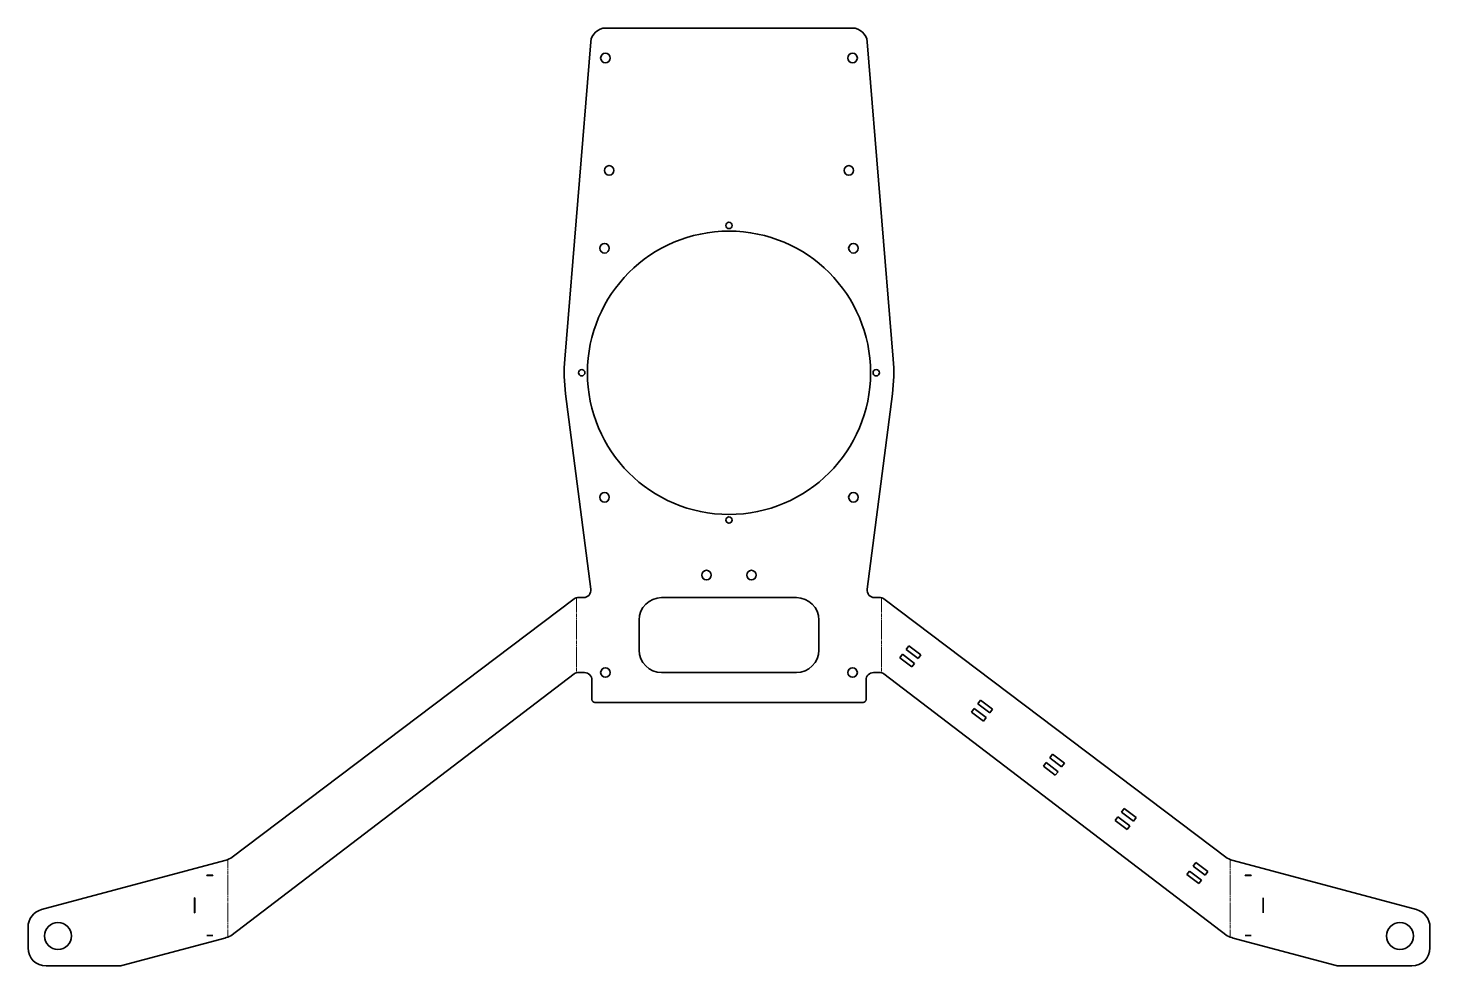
# Model space of a CAD drawing. Header units: millimetres. Extents: x 0 to 936, y 0 to 626.
import ezdxf

# ---------------------------------------------------------------- set-up
doc = ezdxf.new("R2010")
doc.units = ezdxf.units.MM
doc.linetypes.add('Chain', pattern=[13.68, 9.12, -1.14, 2.28, -1.14])
doc.layers.add('SIMUMAK Bend Centerline (ISO)', color=7, linetype='Chain', lineweight=9)
doc.layers.add('SIMUMAK Visible (ISO)', color=7, linetype='Continuous', lineweight=35)

# ---------------------------------------------------------------- blocks, each defined once
blk = doc.blocks.new('SIL-027-TRAS-01_Sheet_3_SIL-027-TRAS-01 (Desplegada)~2')
at = {"layer": 'SIMUMAK Bend Centerline (ISO)', "ltscale": 0.263158}
for p, q in [((-101.9, -67.3), (-101.9, -117.3)), ((101.9, -67.3), (101.9, -117.3)), ((-334.66, -241.93), (-334.66, -293.69)), ((334.66, -241.93), (334.66, -293.69))]:
    blk.add_line(p, q, dxfattribs=at)
at = {"layer": 'SIMUMAK Visible (ISO)'}
for p, q in [((-82.29, 312.88), (82.29, 312.88)), ((-109.63, 91.87), (-92.25, 303.69)), ((92.25, 303.69), (109.63, 91.87)), ((-92.23, -61.48), (-109.09, 68.75)), ((109.09, 68.75), (92.23, -61.48)), ((-103.32, -67.9), (-332.69, -241.01)), ((-100.47, -67.12), (-97.19, -67.12)), ((-45, -67.12), (45, -67.12)), ((97.19, -67.12), (100.47, -67.12)), ((103.32, -67.9), (332.69, -241.01)), ((-60, -102.12), (-60, -82.12)), ((60, -82.12), (60, -102.12)), ((118.31, -101.76), (120.12, -99.37)), ((126.29, -107.79), (118.31, -101.76)), ((120.12, -99.37), (128.1, -105.39)), ((114.1, -107.35), (115.9, -104.96)), ((122.08, -113.38), (114.1, -107.35)), ((115.9, -104.96), (123.89, -110.98)), ((123.89, -110.98), (122.08, -113.38)), ((128.1, -105.39), (126.29, -107.79)), ((-332.69, -292.77), (-103.32, -117.91)), ((-96.5, -117.12), (-100.47, -117.12)), ((45, -117.12), (-45, -117.12)), ((100.47, -117.12), (96.5, -117.12)), ((332.69, -292.77), (103.32, -117.91)), ((-91.5, -135.12), (-91.5, -122.12)), ((91.5, -122.12), (91.5, -135.12)), ((89.5, -137.12), (-89.5, -137.12)), ((166.2, -137.91), (168.01, -135.51)), ((174.19, -143.93), (166.2, -137.91)), ((168.01, -135.51), (175.99, -141.54)), ((161.99, -143.5), (163.79, -141.1)), ((169.97, -149.52), (161.99, -143.5)), ((163.79, -141.1), (171.78, -147.13)), ((171.78, -147.13), (169.97, -149.52)), ((175.99, -141.54), (174.19, -143.93)), ((209.88, -179.64), (211.69, -177.25)), ((211.69, -177.25), (219.67, -183.27)), ((214.09, -174.05), (215.9, -171.66)), ((222.08, -180.08), (214.09, -174.05)), ((215.9, -171.66), (223.88, -177.68)), ((223.88, -177.68), (222.08, -180.08)), ((217.86, -185.67), (209.88, -179.64)), ((219.67, -183.27), (217.86, -185.67)), ((257.77, -215.79), (259.58, -213.39)), ((259.58, -213.39), (267.56, -219.42)), ((261.99, -210.2), (263.79, -207.8)), ((269.97, -216.22), (261.99, -210.2)), ((263.79, -207.8), (271.77, -213.83)), ((271.77, -213.83), (269.97, -216.22)), ((265.75, -221.81), (257.77, -215.79)), ((267.56, -219.42), (265.75, -221.81)), ((-336.63, -242.52), (-459.08, -275.33)), ((336.63, -242.52), (459.08, -275.33)), ((-348.63, -252.52), (-348.63, -252.42)), ((-348.63, -252.42), (-344.63, -252.42)), ((-344.63, -252.52), (-348.63, -252.52)), ((-344.63, -252.42), (-344.63, -252.52)), ((305.66, -251.93), (307.47, -249.54)), ((313.64, -257.96), (305.66, -251.93)), ((307.47, -249.54), (315.45, -255.56)), ((309.88, -246.34), (311.68, -243.95)), ((317.86, -252.37), (309.88, -246.34)), ((311.68, -243.95), (319.67, -249.97)), ((319.67, -249.97), (317.86, -252.37)), ((344.63, -252.52), (344.63, -252.42)), ((344.63, -252.42), (348.63, -252.42)), ((348.63, -252.52), (344.63, -252.52)), ((348.63, -252.42), (348.63, -252.52)), ((315.45, -255.56), (313.64, -257.96)), ((-356.73, -277.52), (-356.73, -267.52)), ((-356.73, -267.52), (-356.63, -267.52)), ((-356.63, -267.52), (-356.63, -277.52)), ((356.63, -277.52), (356.63, -267.52)), ((356.63, -267.52), (356.73, -267.52)), ((356.73, -267.52), (356.73, -277.52)), ((-356.63, -277.52), (-356.73, -277.52)), ((356.73, -277.52), (356.63, -277.52)), ((-467.97, -286.92), (-467.97, -300.88)), ((467.97, -300.88), (467.97, -286.92)), ((-404.51, -312.47), (-336.63, -294.28)), ((-348.63, -292.62), (-348.63, -292.52)), ((-348.63, -292.52), (-344.63, -292.52)), ((-344.63, -292.62), (-348.63, -292.62)), ((-344.63, -292.52), (-344.63, -292.62)), ((404.51, -312.47), (336.63, -294.28)), ((344.63, -292.62), (344.63, -292.52)), ((344.63, -292.52), (348.63, -292.52)), ((348.63, -292.62), (344.63, -292.62)), ((348.63, -292.52), (348.63, -292.62)), ((-455.97, -312.88), (-407.61, -312.88)), ((407.61, -312.88), (455.97, -312.88))]:
    blk.add_line(p, q, dxfattribs=at)
for centre, radius in [((-82.5, 292.88), 3.2), ((82.5, 292.88), 3.2), ((-80, 217.88), 3.2), ((80, 217.88), 3.2), ((0, 181.16), 2.1), ((0, 82.88), 94.5), ((-83.09, 165.96), 3.2), ((83.09, 165.96), 3.2), ((-98.29, 82.88), 2.1), ((98.29, 82.88), 2.1), ((-83.09, -0.21), 3.2), ((83.09, -0.21), 3.2), ((0, -15.41), 2.1), ((-15, -52.12), 3.2), ((15, -52.12), 3.2), ((-82.5, -117.12), 3.2), ((82.5, -117.12), 3.2), ((-447.97, -292.88), 9.05), ((447.97, -292.88), 9.05)]:
    blk.add_circle(centre, radius, dxfattribs=at)
at = {"layer": 'SIMUMAK Visible (ISO)', "extrusion": (0, 0, -1)}
for centre, radius, start, end in [((82.29, 302.88), 10, 4.69014, 90), ((-82.29, 302.88), 10, 90, 175.30986), ((0, 82.88), 110, 352.62395, 4.69014), ((0, 82.88), 110, 175.30986, 187.37605), ((89.5, -135.12), 2, 270, 0), ((-89.5, -135.12), 2, 180, 270), ((455.97, -286.92), 12, 0, 75), ((-455.97, -286.92), 12, 105, 180), ((455.97, -300.88), 12, 270, 0), ((-455.97, -300.88), 12, 180, 270), ((407.61, -300.88), 12, 255, 270), ((-407.61, -300.88), 12, 270, 285)]:
    blk.add_arc(centre, radius, start, end, dxfattribs=at)
at = {"layer": 'SIMUMAK Visible (ISO)'}
for centre, radius, start, end in [((-97.19, -62.12), 5, 270, 7.37605), ((97.19, -62.12), 5, 172.62395, 270), ((-45, -82.12), 15, 90, 180), ((45, -82.12), 15, 360, 90), ((-45, -102.12), 15, 180, 270), ((45, -102.12), 15, 270, 0), ((-96.5, -122.12), 5, 360, 90), ((96.5, -122.12), 5, 90, 180)]:
    blk.add_arc(centre, radius, start, end, dxfattribs=at)
for points in [[(-103.32, -67.9), (-102.47, -67.36), (-101.47, -67.12), (-100.47, -67.12)], [(103.32, -67.9), (102.47, -67.36), (101.47, -67.12), (100.47, -67.12)], [(-103.32, -117.91), (-102.47, -117.37), (-101.48, -117.12), (-100.47, -117.12)], [(103.32, -117.91), (102.47, -117.37), (101.48, -117.12), (100.47, -117.12)], [(-332.69, -241.01), (-333.89, -241.77), (-335.27, -242.15), (-336.63, -242.52)], [(332.69, -241.01), (333.89, -241.77), (335.27, -242.15), (336.63, -242.52)], [(-332.69, -292.77), (-333.89, -293.53), (-335.27, -293.92), (-336.63, -294.28)], [(332.69, -292.77), (333.89, -293.53), (335.27, -293.92), (336.63, -294.28)]]:
    blk.add_open_spline(points, degree=3, dxfattribs=at)

msp = doc.modelspace()

# ---------------------------------------------------------------- block references
msp.add_blockref('SIL-027-TRAS-01_Sheet_3_SIL-027-TRAS-01 (Desplegada)~2', (467.97, 312.88))

doc.saveas('drawing.dxf')
